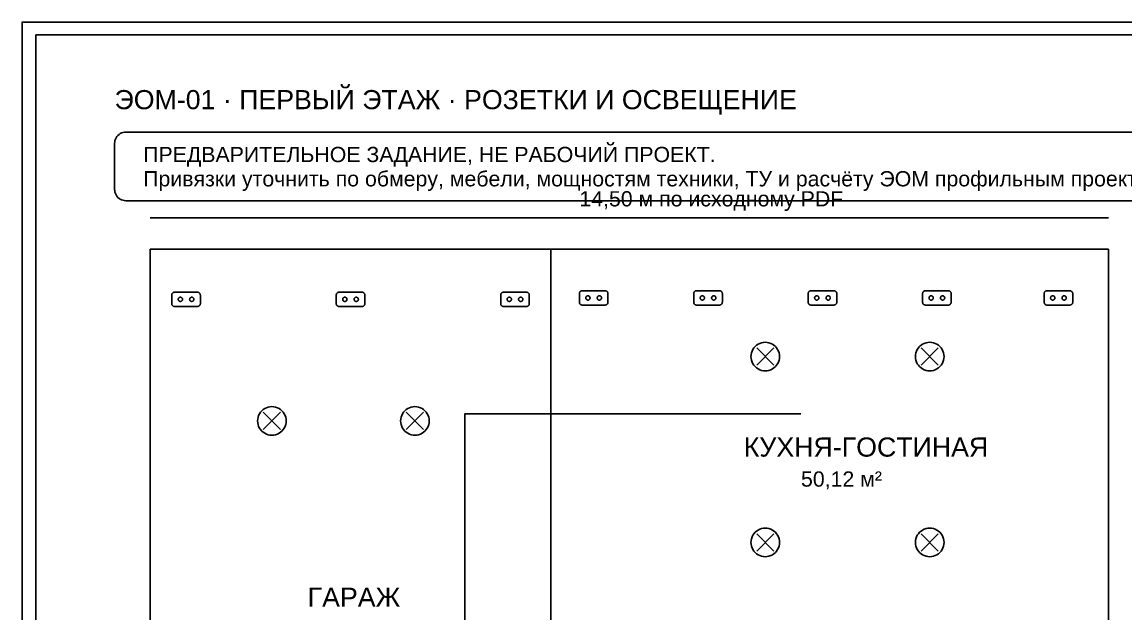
# Paper-space layout 'EOM-02' of a CAD drawing. Header units: millimetres. Extents: x 5 to 415, y 5 to 292.
# Drawn here: x 5 to 264.5, y 152.8 to 292 of the extents above; entities that cross this region are included whole.
import ezdxf

# ---------------------------------------------------------------- set-up
doc = ezdxf.new("R2010")
doc.units = ezdxf.units.MM
for name, color, linetype in [('A-DIMS', 1, 'Continuous'), ('A-FRAME', 7, 'Continuous'), ('A-NOTES', 30, 'Continuous'), ('A-OBJECT', 8, 'Continuous'), ('A-TEXT', 7, 'Continuous'), ('A-WALL', 7, 'Continuous')]:
    doc.layers.add(name, color=color, linetype=linetype)
doc.styles.add('ARIAL', font='arial.ttf')

psp = doc.layouts.new('EOM-02')

# ---------------------------------------------------------------- linework, layer by layer
at = {"layer": 'A-DIMS'}
psp.add_lwpolyline([(35.15, 245.96), (260.44, 245.96)], dxfattribs=at)
at = {"layer": 'A-FRAME'}
psp.add_lwpolyline([(5, 5), (415, 5), (415, 292), (5, 292)], close=True, dxfattribs=at)
at = {"layer": 'A-NOTES'}
psp.add_lwpolyline([(390.57, 250), (29.43, 250), (29.08, 250.02), (28.74, 250.09), (28.4, 250.2), (28.09, 250.36), (27.8, 250.55), (27.53, 250.78), (27.3, 251.05), (27.1, 251.34), (26.95, 251.66), (26.84, 251.99), (26.77, 252.33), (26.74, 252.69), (26.74, 263.44), (26.77, 263.8), (26.84, 264.14), (26.95, 264.47), (27.1, 264.79), (27.3, 265.08), (27.53, 265.35), (27.8, 265.58), (28.09, 265.77), (28.4, 265.93), (28.74, 266.04), (29.08, 266.11), (29.43, 266.13), (29.43, 266.13), (29.43, 266.13), (390.57, 266.13)], dxfattribs=at)
at = {"layer": 'A-OBJECT'}
for points in [[(8.25, 289), (411.75, 289), (411.75, 20), (8.25, 20), (8.25, 289)], [(35.15, 238.56), (129.3, 238.56), (129.3, 63.71), (35.15, 63.71), (35.15, 238.56)], [(129.3, 238.56), (260.44, 238.56), (260.44, 132.64), (129.3, 132.64), (129.3, 238.56)], [(40.87, 228.47), (46.25, 228.47), (46.33, 228.47), (46.42, 228.45), (46.5, 228.42), (46.58, 228.38), (46.66, 228.34), (46.72, 228.28), (46.78, 228.21), (46.83, 228.14), (46.87, 228.06), (46.9, 227.98), (46.91, 227.89), (46.92, 227.8), (46.92, 225.78), (46.91, 225.7), (46.9, 225.61), (46.87, 225.53), (46.83, 225.45), (46.78, 225.38), (46.72, 225.31), (46.66, 225.25), (46.58, 225.2), (46.5, 225.16), (46.42, 225.14), (46.33, 225.12), (46.25, 225.11), (40.87, 225.11), (40.78, 225.12), (40.69, 225.14), (40.61, 225.16), (40.53, 225.2), (40.46, 225.25), (40.39, 225.31), (40.33, 225.38), (40.28, 225.45), (40.24, 225.53), (40.22, 225.61), (40.2, 225.7), (40.19, 225.78), (40.19, 227.8), (40.2, 227.89), (40.22, 227.98), (40.24, 228.06), (40.28, 228.14), (40.33, 228.21), (40.39, 228.28), (40.46, 228.34), (40.53, 228.38), (40.61, 228.42), (40.69, 228.45), (40.78, 228.47), (40.87, 228.47), (40.87, 228.47)], [(79.53, 228.47), (84.91, 228.47), (85, 228.47), (85.09, 228.45), (85.17, 228.42), (85.25, 228.38), (85.32, 228.34), (85.39, 228.28), (85.45, 228.21), (85.5, 228.14), (85.54, 228.06), (85.56, 227.98), (85.58, 227.89), (85.59, 227.8), (85.59, 225.78), (85.58, 225.7), (85.56, 225.61), (85.54, 225.53), (85.5, 225.45), (85.45, 225.38), (85.39, 225.31), (85.32, 225.25), (85.25, 225.2), (85.17, 225.16), (85.09, 225.14), (85, 225.12), (84.91, 225.11), (79.53, 225.11), (79.45, 225.12), (79.36, 225.14), (79.28, 225.16), (79.2, 225.2), (79.13, 225.25), (79.06, 225.31), (79, 225.38), (78.95, 225.45), (78.91, 225.53), (78.89, 225.61), (78.87, 225.7), (78.86, 225.78), (78.86, 227.8), (78.87, 227.89), (78.89, 227.98), (78.91, 228.06), (78.95, 228.14), (79, 228.21), (79.06, 228.28), (79.13, 228.34), (79.2, 228.38), (79.28, 228.42), (79.36, 228.45), (79.45, 228.47), (79.53, 228.47), (79.53, 228.47)], [(118.2, 228.47), (123.58, 228.47), (123.67, 228.47), (123.76, 228.45), (123.84, 228.42), (123.92, 228.38), (123.99, 228.34), (124.06, 228.28), (124.12, 228.21), (124.17, 228.14), (124.21, 228.06), (124.23, 227.98), (124.25, 227.89), (124.26, 227.8), (124.26, 225.78), (124.25, 225.7), (124.23, 225.61), (124.21, 225.53), (124.17, 225.45), (124.12, 225.38), (124.06, 225.31), (123.99, 225.25), (123.92, 225.2), (123.84, 225.16), (123.76, 225.14), (123.67, 225.12), (123.58, 225.11), (118.2, 225.11), (118.12, 225.12), (118.03, 225.14), (117.95, 225.16), (117.87, 225.2), (117.79, 225.25), (117.73, 225.31), (117.67, 225.38), (117.62, 225.45), (117.58, 225.53), (117.55, 225.61), (117.54, 225.7), (117.53, 225.78), (117.53, 227.8), (117.54, 227.89), (117.55, 227.98), (117.58, 228.06), (117.62, 228.14), (117.67, 228.21), (117.73, 228.28), (117.79, 228.34), (117.87, 228.38), (117.95, 228.42), (118.03, 228.45), (118.12, 228.47), (118.2, 228.47), (118.2, 228.47)], [(136.7, 228.81), (142.08, 228.81), (142.17, 228.81), (142.25, 228.79), (142.33, 228.76), (142.41, 228.72), (142.49, 228.67), (142.55, 228.61), (142.61, 228.55), (142.66, 228.47), (142.7, 228.4), (142.73, 228.31), (142.74, 228.23), (142.75, 228.14), (142.75, 226.12), (142.74, 226.03), (142.73, 225.95), (142.7, 225.86), (142.66, 225.78), (142.61, 225.71), (142.55, 225.65), (142.49, 225.59), (142.41, 225.54), (142.33, 225.5), (142.25, 225.47), (142.17, 225.45), (142.08, 225.45), (136.7, 225.45), (136.61, 225.45), (136.52, 225.47), (136.44, 225.5), (136.36, 225.54), (136.29, 225.59), (136.22, 225.65), (136.16, 225.71), (136.12, 225.78), (136.08, 225.86), (136.05, 225.95), (136.03, 226.03), (136.03, 226.12), (136.03, 228.14), (136.03, 228.23), (136.05, 228.31), (136.08, 228.4), (136.12, 228.47), (136.16, 228.55), (136.22, 228.61), (136.29, 228.67), (136.36, 228.72), (136.44, 228.76), (136.52, 228.79), (136.61, 228.81), (136.7, 228.81), (136.7, 228.81)], [(163.6, 228.81), (168.98, 228.81), (169.07, 228.81), (169.15, 228.79), (169.23, 228.76), (169.31, 228.72), (169.39, 228.67), (169.45, 228.61), (169.51, 228.55), (169.56, 228.47), (169.6, 228.4), (169.63, 228.31), (169.64, 228.23), (169.65, 228.14), (169.65, 226.12), (169.64, 226.03), (169.63, 225.95), (169.6, 225.86), (169.56, 225.78), (169.51, 225.71), (169.45, 225.65), (169.39, 225.59), (169.31, 225.54), (169.23, 225.5), (169.15, 225.47), (169.07, 225.45), (168.98, 225.45), (163.6, 225.45), (163.51, 225.45), (163.42, 225.47), (163.34, 225.5), (163.26, 225.54), (163.19, 225.59), (163.12, 225.65), (163.06, 225.71), (163.02, 225.78), (162.98, 225.86), (162.95, 225.95), (162.93, 226.03), (162.93, 226.12), (162.93, 228.14), (162.93, 228.23), (162.95, 228.31), (162.98, 228.4), (163.02, 228.47), (163.06, 228.55), (163.12, 228.61), (163.19, 228.67), (163.26, 228.72), (163.34, 228.76), (163.42, 228.79), (163.51, 228.81), (163.6, 228.81), (163.6, 228.81)], [(190.5, 228.81), (195.88, 228.81), (195.97, 228.81), (196.05, 228.79), (196.13, 228.76), (196.21, 228.72), (196.29, 228.67), (196.35, 228.61), (196.41, 228.55), (196.46, 228.47), (196.5, 228.4), (196.53, 228.31), (196.54, 228.23), (196.55, 228.14), (196.55, 226.12), (196.54, 226.03), (196.53, 225.95), (196.5, 225.86), (196.46, 225.78), (196.41, 225.71), (196.35, 225.65), (196.29, 225.59), (196.21, 225.54), (196.13, 225.5), (196.05, 225.47), (195.97, 225.45), (195.88, 225.45), (190.5, 225.45), (190.41, 225.45), (190.32, 225.47), (190.24, 225.5), (190.16, 225.54), (190.09, 225.59), (190.02, 225.65), (189.96, 225.71), (189.92, 225.78), (189.88, 225.86), (189.85, 225.95), (189.83, 226.03), (189.82, 226.12), (189.82, 228.14), (189.83, 228.23), (189.85, 228.31), (189.88, 228.4), (189.92, 228.47), (189.96, 228.55), (190.02, 228.61), (190.09, 228.67), (190.16, 228.72), (190.24, 228.76), (190.32, 228.79), (190.41, 228.81), (190.5, 228.81), (190.5, 228.81)], [(217.4, 228.81), (222.78, 228.81), (222.87, 228.81), (222.95, 228.79), (223.03, 228.76), (223.11, 228.72), (223.19, 228.67), (223.25, 228.61), (223.31, 228.55), (223.36, 228.47), (223.4, 228.4), (223.43, 228.31), (223.44, 228.23), (223.45, 228.14), (223.45, 226.12), (223.44, 226.03), (223.43, 225.95), (223.4, 225.86), (223.36, 225.78), (223.31, 225.71), (223.25, 225.65), (223.19, 225.59), (223.11, 225.54), (223.03, 225.5), (222.95, 225.47), (222.87, 225.45), (222.78, 225.45), (217.4, 225.45), (217.31, 225.45), (217.22, 225.47), (217.14, 225.5), (217.06, 225.54), (216.99, 225.59), (216.92, 225.65), (216.86, 225.71), (216.82, 225.78), (216.78, 225.86), (216.75, 225.95), (216.73, 226.03), (216.72, 226.12), (216.72, 228.14), (216.73, 228.23), (216.75, 228.31), (216.78, 228.4), (216.82, 228.47), (216.86, 228.55), (216.92, 228.61), (216.99, 228.67), (217.06, 228.72), (217.14, 228.76), (217.22, 228.79), (217.31, 228.81), (217.4, 228.81), (217.4, 228.81)], [(245.98, 228.81), (251.36, 228.81), (251.45, 228.81), (251.53, 228.79), (251.62, 228.76), (251.69, 228.72), (251.77, 228.67), (251.83, 228.61), (251.89, 228.55), (251.94, 228.47), (251.98, 228.4), (252.01, 228.31), (252.03, 228.23), (252.03, 228.14), (252.03, 226.12), (252.03, 226.03), (252.01, 225.95), (251.98, 225.86), (251.94, 225.78), (251.89, 225.71), (251.83, 225.65), (251.77, 225.59), (251.69, 225.54), (251.62, 225.5), (251.53, 225.47), (251.45, 225.45), (251.36, 225.45), (245.98, 225.45), (245.89, 225.45), (245.8, 225.47), (245.72, 225.5), (245.64, 225.54), (245.57, 225.59), (245.5, 225.65), (245.45, 225.71), (245.4, 225.78), (245.36, 225.86), (245.33, 225.95), (245.31, 226.03), (245.31, 226.12), (245.31, 228.14), (245.31, 228.23), (245.33, 228.31), (245.36, 228.4), (245.4, 228.47), (245.45, 228.55), (245.5, 228.61), (245.57, 228.67), (245.64, 228.72), (245.72, 228.76), (245.8, 228.79), (245.89, 228.81), (245.98, 228.81), (245.98, 228.81)], [(42.72, 226.79), (42.71, 226.73), (42.7, 226.66), (42.68, 226.6), (42.65, 226.54), (42.61, 226.49), (42.57, 226.44), (42.52, 226.39), (42.46, 226.36), (42.4, 226.33), (42.34, 226.31), (42.28, 226.29), (42.21, 226.29), (42.15, 226.29), (42.08, 226.31), (42.02, 226.33), (41.96, 226.36), (41.9, 226.39), (41.85, 226.44), (41.81, 226.49), (41.77, 226.54), (41.75, 226.6), (41.72, 226.66), (41.71, 226.73), (41.71, 226.79), (41.71, 226.86), (41.72, 226.92), (41.75, 226.99), (41.77, 227.05), (41.81, 227.1), (41.85, 227.15), (41.9, 227.19), (41.96, 227.23), (42.02, 227.26), (42.08, 227.28), (42.15, 227.29), (42.21, 227.3), (42.28, 227.29), (42.34, 227.28), (42.4, 227.26), (42.46, 227.23), (42.52, 227.19), (42.57, 227.15), (42.61, 227.1), (42.65, 227.05), (42.68, 226.99), (42.7, 226.92), (42.71, 226.86), (42.72, 226.79), (42.72, 226.79)], [(45.41, 226.79), (45.4, 226.73), (45.39, 226.66), (45.37, 226.6), (45.34, 226.54), (45.3, 226.49), (45.26, 226.44), (45.21, 226.39), (45.15, 226.36), (45.09, 226.33), (45.03, 226.31), (44.97, 226.29), (44.9, 226.29), (44.84, 226.29), (44.77, 226.31), (44.71, 226.33), (44.65, 226.36), (44.59, 226.39), (44.54, 226.44), (44.5, 226.49), (44.46, 226.54), (44.44, 226.6), (44.41, 226.66), (44.4, 226.73), (44.4, 226.79), (44.4, 226.86), (44.41, 226.92), (44.44, 226.99), (44.46, 227.05), (44.5, 227.1), (44.54, 227.15), (44.59, 227.19), (44.65, 227.23), (44.71, 227.26), (44.77, 227.28), (44.84, 227.29), (44.9, 227.3), (44.97, 227.29), (45.03, 227.28), (45.09, 227.26), (45.15, 227.23), (45.21, 227.19), (45.26, 227.15), (45.3, 227.1), (45.34, 227.05), (45.37, 226.99), (45.39, 226.92), (45.4, 226.86), (45.41, 226.79), (45.41, 226.79)], [(81.38, 226.79), (81.38, 226.73), (81.37, 226.66), (81.35, 226.6), (81.32, 226.54), (81.28, 226.49), (81.24, 226.44), (81.19, 226.39), (81.13, 226.36), (81.07, 226.33), (81.01, 226.31), (80.95, 226.29), (80.88, 226.29), (80.81, 226.29), (80.75, 226.31), (80.69, 226.33), (80.63, 226.36), (80.57, 226.39), (80.52, 226.44), (80.48, 226.49), (80.44, 226.54), (80.41, 226.6), (80.39, 226.66), (80.38, 226.73), (80.38, 226.79), (80.38, 226.86), (80.39, 226.92), (80.41, 226.99), (80.44, 227.05), (80.48, 227.1), (80.52, 227.15), (80.57, 227.19), (80.63, 227.23), (80.69, 227.26), (80.75, 227.28), (80.81, 227.29), (80.88, 227.3), (80.95, 227.29), (81.01, 227.28), (81.07, 227.26), (81.13, 227.23), (81.19, 227.19), (81.24, 227.15), (81.28, 227.1), (81.32, 227.05), (81.35, 226.99), (81.37, 226.92), (81.38, 226.86), (81.38, 226.79), (81.38, 226.79)], [(84.07, 226.79), (84.07, 226.73), (84.06, 226.66), (84.04, 226.6), (84.01, 226.54), (83.97, 226.49), (83.93, 226.44), (83.88, 226.39), (83.82, 226.36), (83.76, 226.33), (83.7, 226.31), (83.64, 226.29), (83.57, 226.29), (83.5, 226.29), (83.44, 226.31), (83.38, 226.33), (83.32, 226.36), (83.26, 226.39), (83.21, 226.44), (83.17, 226.49), (83.13, 226.54), (83.1, 226.6), (83.08, 226.66), (83.07, 226.73), (83.07, 226.79), (83.07, 226.86), (83.08, 226.92), (83.1, 226.99), (83.13, 227.05), (83.17, 227.1), (83.21, 227.15), (83.26, 227.19), (83.32, 227.23), (83.38, 227.26), (83.44, 227.28), (83.5, 227.29), (83.57, 227.3), (83.64, 227.29), (83.7, 227.28), (83.76, 227.26), (83.82, 227.23), (83.88, 227.19), (83.93, 227.15), (83.97, 227.1), (84.01, 227.05), (84.04, 226.99), (84.06, 226.92), (84.07, 226.86), (84.07, 226.79), (84.07, 226.79)], [(120.05, 226.79), (120.05, 226.73), (120.04, 226.66), (120.01, 226.6), (119.99, 226.54), (119.95, 226.49), (119.91, 226.44), (119.86, 226.39), (119.8, 226.36), (119.74, 226.33), (119.68, 226.31), (119.61, 226.29), (119.55, 226.29), (119.48, 226.29), (119.42, 226.31), (119.36, 226.33), (119.3, 226.36), (119.24, 226.39), (119.19, 226.44), (119.15, 226.49), (119.11, 226.54), (119.08, 226.6), (119.06, 226.66), (119.05, 226.73), (119.04, 226.79), (119.05, 226.86), (119.06, 226.92), (119.08, 226.99), (119.11, 227.05), (119.15, 227.1), (119.19, 227.15), (119.24, 227.19), (119.3, 227.23), (119.36, 227.26), (119.42, 227.28), (119.48, 227.29), (119.55, 227.3), (119.61, 227.29), (119.68, 227.28), (119.74, 227.26), (119.8, 227.23), (119.86, 227.19), (119.91, 227.15), (119.95, 227.1), (119.99, 227.05), (120.01, 226.99), (120.04, 226.92), (120.05, 226.86), (120.05, 226.79), (120.05, 226.79)], [(122.74, 226.79), (122.74, 226.73), (122.73, 226.66), (122.7, 226.6), (122.68, 226.54), (122.64, 226.49), (122.6, 226.44), (122.55, 226.39), (122.49, 226.36), (122.43, 226.33), (122.37, 226.31), (122.3, 226.29), (122.24, 226.29), (122.17, 226.29), (122.11, 226.31), (122.05, 226.33), (121.99, 226.36), (121.93, 226.39), (121.88, 226.44), (121.84, 226.49), (121.8, 226.54), (121.77, 226.6), (121.75, 226.66), (121.74, 226.73), (121.73, 226.79), (121.74, 226.86), (121.75, 226.92), (121.77, 226.99), (121.8, 227.05), (121.84, 227.1), (121.88, 227.15), (121.93, 227.19), (121.99, 227.23), (122.05, 227.26), (122.11, 227.28), (122.17, 227.29), (122.24, 227.3), (122.3, 227.29), (122.37, 227.28), (122.43, 227.26), (122.49, 227.23), (122.55, 227.19), (122.6, 227.15), (122.64, 227.1), (122.68, 227.05), (122.7, 226.99), (122.73, 226.92), (122.74, 226.86), (122.74, 226.79), (122.74, 226.79)], [(138.55, 227.13), (138.54, 227.06), (138.53, 227), (138.51, 226.94), (138.48, 226.88), (138.44, 226.82), (138.4, 226.77), (138.35, 226.73), (138.29, 226.69), (138.24, 226.66), (138.17, 226.64), (138.11, 226.63), (138.04, 226.63), (137.98, 226.63), (137.91, 226.64), (137.85, 226.66), (137.79, 226.69), (137.74, 226.73), (137.69, 226.77), (137.64, 226.82), (137.61, 226.88), (137.58, 226.94), (137.56, 227), (137.54, 227.06), (137.54, 227.13), (137.54, 227.2), (137.56, 227.26), (137.58, 227.32), (137.61, 227.38), (137.64, 227.44), (137.69, 227.49), (137.74, 227.53), (137.79, 227.57), (137.85, 227.6), (137.91, 227.62), (137.98, 227.63), (138.04, 227.63), (138.11, 227.63), (138.17, 227.62), (138.24, 227.6), (138.29, 227.57), (138.35, 227.53), (138.4, 227.49), (138.44, 227.44), (138.48, 227.38), (138.51, 227.32), (138.53, 227.26), (138.54, 227.2), (138.55, 227.13), (138.55, 227.13)], [(141.24, 227.13), (141.23, 227.06), (141.22, 227), (141.2, 226.94), (141.17, 226.88), (141.13, 226.82), (141.09, 226.77), (141.04, 226.73), (140.98, 226.69), (140.93, 226.66), (140.86, 226.64), (140.8, 226.63), (140.73, 226.63), (140.67, 226.63), (140.6, 226.64), (140.54, 226.66), (140.48, 226.69), (140.43, 226.73), (140.38, 226.77), (140.33, 226.82), (140.3, 226.88), (140.27, 226.94), (140.25, 227), (140.23, 227.06), (140.23, 227.13), (140.23, 227.2), (140.25, 227.26), (140.27, 227.32), (140.3, 227.38), (140.33, 227.44), (140.38, 227.49), (140.43, 227.53), (140.48, 227.57), (140.54, 227.6), (140.6, 227.62), (140.67, 227.63), (140.73, 227.63), (140.8, 227.63), (140.86, 227.62), (140.93, 227.6), (140.98, 227.57), (141.04, 227.53), (141.09, 227.49), (141.13, 227.44), (141.17, 227.38), (141.2, 227.32), (141.22, 227.26), (141.23, 227.2), (141.24, 227.13), (141.24, 227.13)], [(165.45, 227.13), (165.44, 227.06), (165.43, 227), (165.41, 226.94), (165.38, 226.88), (165.34, 226.82), (165.3, 226.77), (165.25, 226.73), (165.19, 226.69), (165.14, 226.66), (165.07, 226.64), (165.01, 226.63), (164.94, 226.63), (164.88, 226.63), (164.81, 226.64), (164.75, 226.66), (164.69, 226.69), (164.64, 226.73), (164.59, 226.77), (164.54, 226.82), (164.51, 226.88), (164.48, 226.94), (164.46, 227), (164.44, 227.06), (164.44, 227.13), (164.44, 227.2), (164.46, 227.26), (164.48, 227.32), (164.51, 227.38), (164.54, 227.44), (164.59, 227.49), (164.64, 227.53), (164.69, 227.57), (164.75, 227.6), (164.81, 227.62), (164.88, 227.63), (164.94, 227.63), (165.01, 227.63), (165.07, 227.62), (165.14, 227.6), (165.19, 227.57), (165.25, 227.53), (165.3, 227.49), (165.34, 227.44), (165.38, 227.38), (165.41, 227.32), (165.43, 227.26), (165.44, 227.2), (165.45, 227.13), (165.45, 227.13)], [(168.14, 227.13), (168.13, 227.06), (168.12, 227), (168.1, 226.94), (168.07, 226.88), (168.03, 226.82), (167.99, 226.77), (167.94, 226.73), (167.88, 226.69), (167.83, 226.66), (167.76, 226.64), (167.7, 226.63), (167.63, 226.63), (167.57, 226.63), (167.5, 226.64), (167.44, 226.66), (167.38, 226.69), (167.33, 226.73), (167.28, 226.77), (167.23, 226.82), (167.2, 226.88), (167.17, 226.94), (167.15, 227), (167.13, 227.06), (167.13, 227.13), (167.13, 227.2), (167.15, 227.26), (167.17, 227.32), (167.2, 227.38), (167.23, 227.44), (167.28, 227.49), (167.33, 227.53), (167.38, 227.57), (167.44, 227.6), (167.5, 227.62), (167.57, 227.63), (167.63, 227.63), (167.7, 227.63), (167.76, 227.62), (167.83, 227.6), (167.88, 227.57), (167.94, 227.53), (167.99, 227.49), (168.03, 227.44), (168.07, 227.38), (168.1, 227.32), (168.12, 227.26), (168.13, 227.2), (168.14, 227.13), (168.14, 227.13)], [(192.35, 227.13), (192.34, 227.06), (192.33, 227), (192.31, 226.94), (192.28, 226.88), (192.24, 226.82), (192.2, 226.77), (192.15, 226.73), (192.09, 226.69), (192.04, 226.66), (191.97, 226.64), (191.91, 226.63), (191.84, 226.63), (191.78, 226.63), (191.71, 226.64), (191.65, 226.66), (191.59, 226.69), (191.54, 226.73), (191.49, 226.77), (191.44, 226.82), (191.41, 226.88), (191.38, 226.94), (191.36, 227), (191.34, 227.06), (191.34, 227.13), (191.34, 227.2), (191.36, 227.26), (191.38, 227.32), (191.41, 227.38), (191.44, 227.44), (191.49, 227.49), (191.54, 227.53), (191.59, 227.57), (191.65, 227.6), (191.71, 227.62), (191.78, 227.63), (191.84, 227.63), (191.91, 227.63), (191.97, 227.62), (192.04, 227.6), (192.09, 227.57), (192.15, 227.53), (192.2, 227.49), (192.24, 227.44), (192.28, 227.38), (192.31, 227.32), (192.33, 227.26), (192.34, 227.2), (192.35, 227.13), (192.35, 227.13)], [(195.04, 227.13), (195.03, 227.06), (195.02, 227), (195, 226.94), (194.97, 226.88), (194.93, 226.82), (194.89, 226.77), (194.84, 226.73), (194.78, 226.69), (194.73, 226.66), (194.66, 226.64), (194.6, 226.63), (194.53, 226.63), (194.47, 226.63), (194.4, 226.64), (194.34, 226.66), (194.28, 226.69), (194.23, 226.73), (194.18, 226.77), (194.13, 226.82), (194.1, 226.88), (194.07, 226.94), (194.05, 227), (194.03, 227.06), (194.03, 227.13), (194.03, 227.2), (194.05, 227.26), (194.07, 227.32), (194.1, 227.38), (194.13, 227.44), (194.18, 227.49), (194.23, 227.53), (194.28, 227.57), (194.34, 227.6), (194.4, 227.62), (194.47, 227.63), (194.53, 227.63), (194.6, 227.63), (194.66, 227.62), (194.73, 227.6), (194.78, 227.57), (194.84, 227.53), (194.89, 227.49), (194.93, 227.44), (194.97, 227.38), (195, 227.32), (195.02, 227.26), (195.03, 227.2), (195.04, 227.13), (195.04, 227.13)], [(219.25, 227.13), (219.24, 227.06), (219.23, 227), (219.21, 226.94), (219.18, 226.88), (219.14, 226.82), (219.1, 226.77), (219.05, 226.73), (218.99, 226.69), (218.94, 226.66), (218.87, 226.64), (218.81, 226.63), (218.74, 226.63), (218.68, 226.63), (218.61, 226.64), (218.55, 226.66), (218.49, 226.69), (218.44, 226.73), (218.39, 226.77), (218.34, 226.82), (218.31, 226.88), (218.28, 226.94), (218.26, 227), (218.24, 227.06), (218.24, 227.13), (218.24, 227.2), (218.26, 227.26), (218.28, 227.32), (218.31, 227.38), (218.34, 227.44), (218.39, 227.49), (218.44, 227.53), (218.49, 227.57), (218.55, 227.6), (218.61, 227.62), (218.68, 227.63), (218.74, 227.63), (218.81, 227.63), (218.87, 227.62), (218.94, 227.6), (218.99, 227.57), (219.05, 227.53), (219.1, 227.49), (219.14, 227.44), (219.18, 227.38), (219.21, 227.32), (219.23, 227.26), (219.24, 227.2), (219.25, 227.13), (219.25, 227.13)], [(221.94, 227.13), (221.93, 227.06), (221.92, 227), (221.9, 226.94), (221.87, 226.88), (221.83, 226.82), (221.79, 226.77), (221.74, 226.73), (221.68, 226.69), (221.63, 226.66), (221.56, 226.64), (221.5, 226.63), (221.43, 226.63), (221.37, 226.63), (221.3, 226.64), (221.24, 226.66), (221.18, 226.69), (221.13, 226.73), (221.08, 226.77), (221.03, 226.82), (221, 226.88), (220.97, 226.94), (220.95, 227), (220.93, 227.06), (220.93, 227.13), (220.93, 227.2), (220.95, 227.26), (220.97, 227.32), (221, 227.38), (221.03, 227.44), (221.08, 227.49), (221.13, 227.53), (221.18, 227.57), (221.24, 227.6), (221.3, 227.62), (221.37, 227.63), (221.43, 227.63), (221.5, 227.63), (221.56, 227.62), (221.63, 227.6), (221.68, 227.57), (221.74, 227.53), (221.79, 227.49), (221.83, 227.44), (221.87, 227.38), (221.9, 227.32), (221.92, 227.26), (221.93, 227.2), (221.94, 227.13), (221.94, 227.13)], [(247.83, 227.13), (247.82, 227.06), (247.81, 227), (247.79, 226.94), (247.76, 226.88), (247.72, 226.82), (247.68, 226.77), (247.63, 226.73), (247.58, 226.69), (247.52, 226.66), (247.45, 226.64), (247.39, 226.63), (247.32, 226.63), (247.26, 226.63), (247.19, 226.64), (247.13, 226.66), (247.07, 226.69), (247.02, 226.73), (246.97, 226.77), (246.92, 226.82), (246.89, 226.88), (246.86, 226.94), (246.84, 227), (246.82, 227.06), (246.82, 227.13), (246.82, 227.2), (246.84, 227.26), (246.86, 227.32), (246.89, 227.38), (246.92, 227.44), (246.97, 227.49), (247.02, 227.53), (247.07, 227.57), (247.13, 227.6), (247.19, 227.62), (247.26, 227.63), (247.32, 227.63), (247.39, 227.63), (247.45, 227.62), (247.52, 227.6), (247.58, 227.57), (247.63, 227.53), (247.68, 227.49), (247.72, 227.44), (247.76, 227.38), (247.79, 227.32), (247.81, 227.26), (247.82, 227.2), (247.83, 227.13), (247.83, 227.13)], [(250.52, 227.13), (250.51, 227.06), (250.5, 227), (250.48, 226.94), (250.45, 226.88), (250.41, 226.82), (250.37, 226.77), (250.32, 226.73), (250.27, 226.69), (250.21, 226.66), (250.14, 226.64), (250.08, 226.63), (250.01, 226.63), (249.95, 226.63), (249.88, 226.64), (249.82, 226.66), (249.76, 226.69), (249.71, 226.73), (249.66, 226.77), (249.61, 226.82), (249.58, 226.88), (249.55, 226.94), (249.53, 227), (249.51, 227.06), (249.51, 227.13), (249.51, 227.2), (249.53, 227.26), (249.55, 227.32), (249.58, 227.38), (249.61, 227.44), (249.66, 227.49), (249.71, 227.53), (249.76, 227.57), (249.82, 227.6), (249.88, 227.62), (249.95, 227.63), (250.01, 227.63), (250.08, 227.63), (250.14, 227.62), (250.21, 227.6), (250.27, 227.57), (250.32, 227.53), (250.37, 227.49), (250.41, 227.44), (250.45, 227.38), (250.48, 227.32), (250.5, 227.26), (250.51, 227.2), (250.52, 227.13), (250.52, 227.13)], [(183.1, 213.34), (183.07, 212.9), (182.99, 212.47), (182.84, 212.06), (182.65, 211.66), (182.41, 211.3), (182.12, 210.97), (181.78, 210.68), (181.42, 210.43), (181.02, 210.24), (180.61, 210.1), (180.18, 210.01), (179.74, 209.98), (179.3, 210.01), (178.87, 210.1), (178.45, 210.24), (178.06, 210.43), (177.69, 210.68), (177.36, 210.97), (177.07, 211.3), (176.83, 211.66), (176.63, 212.06), (176.49, 212.47), (176.4, 212.9), (176.38, 213.34), (176.4, 213.78), (176.49, 214.21), (176.63, 214.63), (176.83, 215.03), (177.07, 215.39), (177.36, 215.72), (177.69, 216.01), (178.06, 216.26), (178.45, 216.45), (178.87, 216.59), (179.3, 216.68), (179.74, 216.71), (180.18, 216.68), (180.61, 216.59), (181.02, 216.45), (181.42, 216.26), (181.78, 216.01), (182.12, 215.72), (182.41, 215.39), (182.65, 215.03), (182.84, 214.63), (182.99, 214.21), (183.07, 213.78), (183.1, 213.34), (183.1, 213.34)], [(221.77, 213.34), (221.74, 212.9), (221.65, 212.47), (221.51, 212.06), (221.32, 211.66), (221.07, 211.3), (220.78, 210.97), (220.45, 210.68), (220.09, 210.43), (219.69, 210.24), (219.28, 210.1), (218.85, 210.01), (218.41, 209.98), (217.97, 210.01), (217.54, 210.1), (217.12, 210.24), (216.72, 210.43), (216.36, 210.68), (216.03, 210.97), (215.74, 211.3), (215.49, 211.66), (215.3, 212.06), (215.16, 212.47), (215.07, 212.9), (215.04, 213.34), (215.07, 213.78), (215.16, 214.21), (215.3, 214.63), (215.49, 215.03), (215.74, 215.39), (216.03, 215.72), (216.36, 216.01), (216.72, 216.26), (217.12, 216.45), (217.54, 216.59), (217.97, 216.68), (218.41, 216.71), (218.85, 216.68), (219.28, 216.59), (219.69, 216.45), (220.09, 216.26), (220.45, 216.01), (220.78, 215.72), (221.07, 215.39), (221.32, 215.03), (221.51, 214.63), (221.65, 214.21), (221.74, 213.78), (221.77, 213.34), (221.77, 213.34)], [(67.09, 198.21), (67.06, 197.77), (66.98, 197.34), (66.84, 196.93), (66.64, 196.53), (66.4, 196.17), (66.11, 195.83), (65.78, 195.54), (65.41, 195.3), (65.02, 195.11), (64.6, 194.96), (64.17, 194.88), (63.73, 194.85), (63.29, 194.88), (62.86, 194.96), (62.44, 195.11), (62.05, 195.3), (61.68, 195.54), (61.35, 195.83), (61.06, 196.17), (60.82, 196.53), (60.62, 196.93), (60.48, 197.34), (60.4, 197.77), (60.37, 198.21), (60.4, 198.65), (60.48, 199.08), (60.62, 199.5), (60.82, 199.89), (61.06, 200.26), (61.35, 200.59), (61.68, 200.88), (62.05, 201.12), (62.44, 201.32), (62.86, 201.46), (63.29, 201.55), (63.73, 201.57), (64.17, 201.55), (64.6, 201.46), (65.02, 201.32), (65.41, 201.12), (65.78, 200.88), (66.11, 200.59), (66.4, 200.26), (66.64, 199.89), (66.84, 199.5), (66.98, 199.08), (67.06, 198.65), (67.09, 198.21), (67.09, 198.21)], [(100.72, 198.21), (100.69, 197.77), (100.6, 197.34), (100.46, 196.93), (100.27, 196.53), (100.02, 196.17), (99.73, 195.83), (99.4, 195.54), (99.04, 195.3), (98.64, 195.11), (98.23, 194.96), (97.8, 194.88), (97.36, 194.85), (96.92, 194.88), (96.49, 194.96), (96.07, 195.11), (95.67, 195.3), (95.31, 195.54), (94.98, 195.83), (94.69, 196.17), (94.44, 196.53), (94.25, 196.93), (94.11, 197.34), (94.02, 197.77), (93.99, 198.21), (94.02, 198.65), (94.11, 199.08), (94.25, 199.5), (94.44, 199.89), (94.69, 200.26), (94.98, 200.59), (95.31, 200.88), (95.67, 201.12), (96.07, 201.32), (96.49, 201.46), (96.92, 201.55), (97.36, 201.57), (97.8, 201.55), (98.23, 201.46), (98.64, 201.32), (99.04, 201.12), (99.4, 200.88), (99.73, 200.59), (100.02, 200.26), (100.27, 199.89), (100.46, 199.5), (100.6, 199.08), (100.69, 198.65), (100.72, 198.21), (100.72, 198.21)], [(183.1, 169.63), (183.07, 169.19), (182.99, 168.76), (182.84, 168.34), (182.65, 167.95), (182.41, 167.58), (182.12, 167.25), (181.78, 166.96), (181.42, 166.72), (181.02, 166.52), (180.61, 166.38), (180.18, 166.3), (179.74, 166.27), (179.3, 166.3), (178.87, 166.38), (178.45, 166.52), (178.06, 166.72), (177.69, 166.96), (177.36, 167.25), (177.07, 167.58), (176.83, 167.95), (176.63, 168.34), (176.49, 168.76), (176.4, 169.19), (176.38, 169.63), (176.4, 170.07), (176.49, 170.5), (176.63, 170.92), (176.83, 171.31), (177.07, 171.68), (177.36, 172.01), (177.69, 172.3), (178.06, 172.54), (178.45, 172.74), (178.87, 172.88), (179.3, 172.96), (179.74, 172.99), (180.18, 172.96), (180.61, 172.88), (181.02, 172.74), (181.42, 172.54), (181.78, 172.3), (182.12, 172.01), (182.41, 171.68), (182.65, 171.31), (182.84, 170.92), (182.99, 170.5), (183.07, 170.07), (183.1, 169.63), (183.1, 169.63)], [(221.77, 169.63), (221.74, 169.19), (221.65, 168.76), (221.51, 168.34), (221.32, 167.95), (221.07, 167.58), (220.78, 167.25), (220.45, 166.96), (220.09, 166.72), (219.69, 166.52), (219.28, 166.38), (218.85, 166.3), (218.41, 166.27), (217.97, 166.3), (217.54, 166.38), (217.12, 166.52), (216.72, 166.72), (216.36, 166.96), (216.03, 167.25), (215.74, 167.58), (215.49, 167.95), (215.3, 168.34), (215.16, 168.76), (215.07, 169.19), (215.04, 169.63), (215.07, 170.07), (215.16, 170.5), (215.3, 170.92), (215.49, 171.31), (215.74, 171.68), (216.03, 172.01), (216.36, 172.3), (216.72, 172.54), (217.12, 172.74), (217.54, 172.88), (217.97, 172.96), (218.41, 172.99), (218.85, 172.96), (219.28, 172.88), (219.69, 172.74), (220.09, 172.54), (220.45, 172.3), (220.78, 172.01), (221.07, 171.68), (221.32, 171.31), (221.51, 170.92), (221.65, 170.5), (221.74, 170.07), (221.77, 169.63), (221.77, 169.63)]]:
    psp.add_lwpolyline(points, close=True, dxfattribs=at)
for points in [[(177.72, 215.36), (181.75, 211.33)], [(181.75, 215.36), (177.72, 211.33)], [(216.39, 215.36), (220.42, 211.33)], [(220.42, 215.36), (216.39, 211.33)], [(61.71, 200.23), (65.75, 196.19)], [(65.75, 200.23), (61.71, 196.19)], [(95.34, 200.23), (99.37, 196.19)], [(99.37, 200.23), (95.34, 196.19)], [(177.72, 171.65), (181.75, 167.61)], [(181.75, 171.65), (177.72, 167.61)], [(216.39, 171.65), (220.42, 167.61)], [(220.42, 171.65), (216.39, 167.61)]]:
    psp.add_lwpolyline(points, dxfattribs=at)
at = {"layer": 'A-WALL'}
psp.add_lwpolyline([(78.53, 80.53), (109.12, 80.53), (109.12, 199.89), (188.14, 199.89)], dxfattribs=at)

# ---------------------------------------------------------------- texts
at = {"layer": 'A-TEXT', "style": 'ARIAL'}
for s, height, p in [('ЭОМ-01 · ПЕРВЫЙ ЭТАЖ · РОЗЕТКИ И ОСВЕЩЕНИЕ', 4.5, (26.74, 271.51)), ('ПРЕДВАРИТЕЛЬНОЕ ЗАДАНИЕ, НЕ РАБОЧИЙ ПРОЕКТ.', 3.5844, (33.47, 259.07)), ('Привязки уточнить по обмеру, мебели, мощностям техники, ТУ и расчёту ЭОМ профильным проектировщиком.', 3.5844, (33.47, 253.36)), ('14,50 м по исходному PDF', 3.5844, (136.03, 248.65)), ('КУХНЯ-ГОСТИНАЯ', 4.5, (174.69, 189.81)), ('50,12 м²', 3.584, (188.14, 182.75)), ('ГАРАЖ', 4.5, (72.14, 154.5))]:
    psp.add_text(s, height=height, dxfattribs=at).set_placement(p)

doc.saveas('drawing.dxf')
